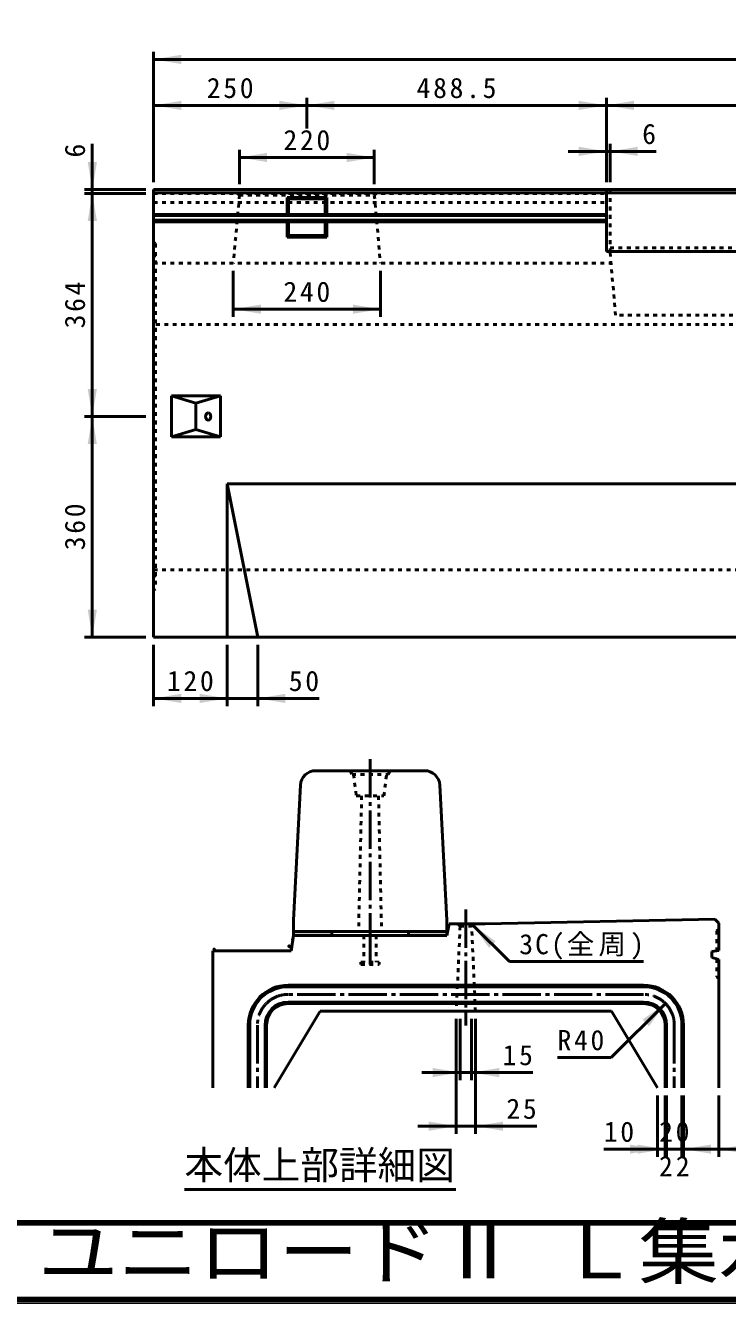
# Model space of a CAD drawing. Units: millimetres, scale not verified. Extents: x 100 to 4105, y 100 to 2870.
# Drawn here: x 2095 to 3011, y 100 to 1768 of the extents above; entities that cross this region are included whole.
import ezdxf
from ezdxf.enums import TextEntityAlignment as Align

# ---------------------------------------------------------------- set-up
doc = ezdxf.new("R2010")
doc.units = ezdxf.units.MM
doc.header["$LTSCALE"] = 5
doc.linetypes.add('USER1', pattern=[2.2, 1, -1.2])
doc.linetypes.add('USER2', pattern=[13.4, 10, -1.2, 1, -1.2])
doc.layers.add('V-nasSTD', color=7, linetype='Continuous', lineweight=50)
doc.styles.add('ＭＳ ゴシック', font='')
doc.styles.get('ＭＳ ゴシック').set_extended_font_data('MS Gothic')

msp = doc.modelspace()

# ---------------------------------------------------------------- hatches: boundary and pattern name
at = {"layer": 'V-nasSTD'}
for points in [[(2297.746, 1729.686), (2261.746, 1723.686), (2297.746, 1717.686)], [(2297.746, 1669.686), (2261.746, 1663.686), (2297.746, 1657.686)], [(2425.746, 1657.686), (2461.746, 1663.686), (2425.746, 1669.686)], [(2497.746, 1669.686), (2461.746, 1663.686), (2497.746, 1657.686)], [(2816.546, 1657.686), (2852.546, 1663.686), (2816.546, 1669.686)], [(2888.546, 1669.686), (2852.546, 1663.686), (2888.546, 1657.686)], [(2409.746, 1601.686), (2373.746, 1595.686), (2409.746, 1589.686)], [(2513.746, 1589.686), (2549.746, 1595.686), (2513.746, 1601.686)], [(2816.546, 1597.686), (2852.546, 1603.686), (2816.546, 1609.686)], [(2893.346, 1609.686), (2857.346, 1603.686), (2893.346, 1597.686)], [(2175.746, 1589.686), (2181.746, 1553.686), (2187.746, 1589.686)], [(2187.746, 1512.886), (2181.746, 1548.886), (2175.746, 1512.886)], [(2401.746, 1403.686), (2365.746, 1397.686), (2401.746, 1391.686)], [(2521.746, 1391.686), (2557.746, 1397.686), (2521.746, 1403.686)], [(2175.746, 1293.686), (2181.746, 1257.686), (2187.746, 1293.686)], [(2187.746, 1221.686), (2181.746, 1257.686), (2175.746, 1221.686)], [(2175.746, 1005.686), (2181.746, 969.686), (2187.746, 1005.686)], [(2297.746, 895.686), (2261.746, 889.686), (2297.746, 883.686)], [(2321.746, 883.686), (2357.746, 889.686), (2321.746, 895.686)], [(2433.746, 895.686), (2397.746, 889.686), (2433.746, 883.686)], [(2494.211, 580.364), (2494.211, 585.364), (2444.211, 585.364), (2444.211, 580.364)], [(2644.211, 580.364), (2644.211, 585.364), (2594.211, 585.364), (2594.211, 580.364)], [(2707.909, 572.651), (2678.211, 593.864), (2699.424, 564.165)], [(2908.282, 461.95), (2929.495, 491.648), (2899.797, 470.435)], [(2625.711, 395.364), (2661.711, 401.364), (2625.711, 407.364)], [(2712.711, 407.364), (2676.711, 401.364), (2712.711, 395.364)], [(2620.711, 325.364), (2656.711, 331.364), (2620.711, 337.364)], [(2717.711, 337.364), (2681.711, 331.364), (2717.711, 325.364)], [(2883.211, 295.364), (2919.211, 301.364), (2883.211, 307.364)], [(2893.211, 295.364), (2929.211, 301.364), (2893.211, 307.364)], [(2989.211, 307.364), (2953.211, 301.364), (2989.211, 295.364)], [(3035.211, 307.364), (2999.211, 301.364), (3035.211, 295.364)]]:
    msp.add_hatch(color=256, dxfattribs=at).paths.add_polyline_path(points)

# ---------------------------------------------------------------- linework, layer by layer
for p, q in [((2261.746, 1563.686), (2261.746, 1733.686)), ((2261.746, 1723.686), (3861.746, 1723.686)), ((2461.746, 1633.686), (2461.746, 1673.686)), ((2852.546, 1563.686), (2852.546, 1673.686)), ((2261.746, 1663.686), (2461.746, 1663.686)), ((2461.746, 1663.686), (2852.546, 1663.686)), ((2852.546, 1663.686), (3270.946, 1663.686)), ((2181.746, 1613.686), (2181.746, 1553.686)), ((2373.746, 1560.686), (2373.746, 1605.686)), ((2549.746, 1560.686), (2549.746, 1605.686)), ((2802.546, 1603.686), (2852.546, 1603.686)), ((2852.546, 1603.686), (2857.346, 1603.686)), ((2857.346, 1563.686), (2857.346, 1613.686)), ((2917.346, 1603.686), (2857.346, 1603.686)), ((2373.746, 1595.686), (2549.746, 1595.686)), ((2251.746, 1553.686), (2171.746, 1553.686)), ((2181.746, 1548.886), (2181.746, 1553.686)), ((2261.746, 1553.686), (2261.746, 969.686)), ((2261.746, 1553.686), (2852.546, 1553.686)), ((2852.546, 1553.686), (2852.546, 1472.886)), ((2852.546, 1553.686), (3270.946, 1553.686)), ((2251.746, 1548.886), (2171.746, 1548.886)), ((2181.746, 1257.686), (2181.746, 1548.886)), ((2261.746, 1549.686), (2852.546, 1549.686)), ((2435.906, 1543.526), (2487.586, 1543.526)), ((2435.906, 1543.526), (2437.746, 1541.686)), ((2435.906, 1543.526), (2435.906, 1521.286)), ((2437.746, 1541.686), (2485.746, 1541.686)), ((2437.746, 1541.686), (2437.746, 1521.286)), ((2485.746, 1541.686), (2487.586, 1543.526)), ((2485.746, 1541.686), (2485.746, 1521.286)), ((2487.586, 1543.526), (2487.586, 1521.286)), ((2852.546, 1549.766), (3061.746, 1549.766)), ((2261.746, 1521.286), (2852.546, 1521.286)), ((2261.746, 1520.086), (2852.546, 1520.086)), ((2261.746, 1513.686), (2852.546, 1513.686)), ((2261.746, 1511.686), (2852.546, 1511.686)), ((2435.906, 1511.686), (2435.906, 1491.846)), ((2437.746, 1511.686), (2437.746, 1493.686)), ((2485.746, 1511.686), (2485.746, 1493.686)), ((2487.586, 1511.686), (2487.586, 1491.846)), ((2435.906, 1491.846), (2437.746, 1493.686)), ((2435.906, 1491.846), (2487.586, 1491.846)), ((2437.746, 1493.686), (2485.746, 1493.686)), ((2485.746, 1493.686), (2487.586, 1491.846)), ((3270.783, 1472.886), (2852.546, 1472.886)), ((2365.746, 1447.686), (2365.746, 1387.686)), ((2557.746, 1447.686), (2557.746, 1387.686)), ((2365.746, 1397.686), (2557.746, 1397.686)), ((2284.946, 1284.486), (2284.946, 1230.886)), ((2284.946, 1284.486), (2348.946, 1284.486)), ((2284.946, 1284.486), (2316.946, 1274.886)), ((2316.946, 1274.886), (2348.946, 1284.486)), ((2348.946, 1284.486), (2348.946, 1230.886)), ((2316.946, 1274.886), (2316.946, 1240.486)), ((2251.746, 1257.686), (2171.746, 1257.686)), ((2181.746, 969.686), (2181.746, 1257.686)), ((2284.946, 1230.886), (2316.946, 1240.486)), ((2316.946, 1240.486), (2348.946, 1230.886)), ((2284.946, 1230.886), (2348.946, 1230.886)), ((2357.746, 1169.686), (2357.746, 969.686)), ((2357.746, 1169.686), (3061.746, 1169.686)), ((2357.746, 1169.686), (2397.746, 969.686)), ((2251.746, 969.686), (2171.746, 969.686)), ((2261.746, 969.686), (3861.746, 969.686)), ((2261.746, 959.686), (2261.746, 879.686)), ((2357.746, 959.686), (2357.746, 879.686)), ((2397.746, 959.686), (2397.746, 879.686)), ((2261.746, 889.686), (2357.746, 889.686)), ((2357.746, 889.686), (2397.746, 889.686)), ((2477.746, 889.686), (2397.746, 889.686)), ((2473.212, 795.364), (2615.21, 795.364)), ((2453.238, 776.388), (2444.211, 600.364)), ((2644.211, 600.364), (2635.184, 776.388)), ((2694.211, 595.364), (2994.211, 601.364)), ((2994.211, 601.364), (2999.211, 596.364)), ((2444.211, 600.364), (2444.211, 585.364)), ((2444.211, 585.364), (2444.211, 580.364)), ((2444.211, 585.364), (2644.211, 585.364)), ((2494.211, 585.364), (2494.211, 580.364)), ((2594.211, 585.364), (2594.211, 580.364)), ((2644.211, 600.364), (2644.211, 585.364)), ((2644.211, 580.364), (2647.211, 595.364)), ((2644.211, 585.364), (2644.211, 580.364)), ((2647.211, 595.364), (2694.211, 595.364)), ((2678.211, 593.864), (2725.922, 546.153)), ((2999.211, 560.864), (2999.211, 596.364)), ((2444.211, 580.364), (2441.211, 560.364)), ((2444.211, 580.364), (2441.211, 560.364)), ((2444.211, 580.364), (2644.211, 580.364)), ((2339.211, 381.364), (2339.211, 560.364)), ((2339.211, 560.364), (2441.211, 560.364)), ((2441.211, 560.364), (2339.211, 560.364)), ((2339.211, 560.364), (2339.211, 381.364)), ((2990.211, 559.364), (2999.211, 560.864)), ((2990.211, 551.364), (2990.211, 559.364)), ((2999.211, 548.864), (2990.211, 551.364)), ((2900.922, 546.153), (2725.922, 546.153)), ((2999.211, 381.364), (2999.211, 548.864)), ((2901.211, 515.364), (2437.211, 515.364)), ((2901.211, 513.364), (2437.211, 513.364)), ((2901.211, 493.364), (2437.211, 493.364)), ((2901.211, 491.364), (2437.211, 491.364)), ((2858.785, 420.938), (2929.495, 491.648)), ((2479.211, 481.364), (2419.211, 381.364)), ((2479.211, 481.364), (2859.211, 481.364)), ((2656.711, 471.364), (2656.711, 321.364)), ((2661.711, 471.364), (2661.711, 391.364)), ((2676.711, 471.364), (2676.711, 391.364)), ((2681.711, 471.364), (2681.711, 321.364)), ((2859.211, 481.364), (2919.211, 381.364)), ((2385.211, 463.364), (2385.211, 381.364)), ((2387.211, 381.364), (2387.211, 463.364)), ((2407.211, 381.364), (2407.211, 463.364)), ((2409.211, 381.364), (2409.211, 463.364)), ((2929.211, 381.364), (2929.211, 463.364)), ((2931.211, 381.364), (2931.211, 463.364)), ((2951.211, 381.364), (2951.211, 463.364)), ((2953.211, 463.364), (2953.211, 381.364)), ((2858.785, 420.938), (2788.785, 420.938)), ((2611.711, 401.364), (2661.711, 401.364)), ((2661.711, 401.364), (2676.711, 401.364)), ((2756.711, 401.364), (2676.711, 401.364)), ((2919.211, 371.364), (2919.211, 291.364)), ((2929.211, 371.364), (2929.211, 291.364)), ((2931.211, 371.364), (2931.211, 291.364)), ((2951.211, 371.364), (2951.211, 291.364)), ((2953.211, 371.364), (2953.211, 291.364)), ((2999.211, 371.364), (2999.211, 291.364)), ((2606.711, 331.364), (2656.711, 331.364)), ((2656.711, 331.364), (2681.711, 331.364)), ((2761.711, 331.364), (2681.711, 331.364)), ((2849.211, 301.364), (2919.211, 301.364)), ((2919.211, 301.364), (2929.211, 301.364)), ((2929.211, 301.364), (2931.211, 301.364)), ((2931.211, 301.364), (2951.211, 301.364)), ((2951.211, 301.364), (2953.211, 301.364)), ((2953.211, 301.364), (2999.211, 301.364)), ((3079.211, 301.364), (2999.211, 301.364)), ((2301.945, 248.713), (2655.955, 248.713))]:
    msp.add_line(p, q, dxfattribs=at)
at = {"layer": 'V-nasSTD', "linetype": 'USER1'}
for p, q in [((2857.346, 1553.686), (2857.346, 1472.886)), ((2261.746, 1548.886), (2852.546, 1548.886)), ((2261.746, 1536.886), (2852.546, 1536.886)), ((2373.746, 1546.486), (2365.746, 1457.686)), ((2373.746, 1546.486), (2371.346, 1548.886)), ((2373.746, 1546.486), (2549.746, 1546.486)), ((2549.746, 1546.486), (2552.146, 1548.886)), ((2549.746, 1546.486), (2557.746, 1457.686)), ((2261.746, 1484.886), (2264.146, 1483.286)), ((2264.146, 1483.286), (2264.146, 1032.086)), ((2857.346, 1477.686), (3061.746, 1477.686)), ((2864.464, 1389.839), (2857.346, 1472.886)), ((2261.746, 1465.686), (2264.146, 1467.286)), ((2261.746, 1457.686), (2858.649, 1457.686)), ((3061.746, 1389.839), (2864.464, 1389.839)), ((3061.746, 1377.686), (2261.746, 1377.686)), ((2261.746, 1057.686), (3061.746, 1057.686)), ((2261.746, 1049.686), (2264.146, 1048.086)), ((2261.746, 1030.486), (2264.146, 1032.086)), ((2518.211, 795.364), (2520.711, 790.364)), ((2520.711, 790.364), (2567.711, 790.364)), ((2522.711, 790.364), (2526.211, 762.364)), ((2562.211, 762.364), (2565.711, 790.364)), ((2567.711, 790.364), (2570.211, 795.364)), ((2526.211, 762.364), (2562.211, 762.364)), ((2533.211, 762.364), (2529.211, 585.364)), ((2555.211, 762.364), (2559.211, 585.364)), ((2661.711, 592.364), (2656.711, 481.364)), ((2661.711, 592.364), (2658.711, 595.364)), ((2661.711, 592.364), (2676.711, 592.364)), ((2676.711, 592.364), (2679.711, 595.364)), ((2681.711, 481.364), (2676.711, 592.364)), ((2996.911, 586.364), (2999.211, 588.664)), ((2996.911, 586.364), (2996.911, 560.481)), ((2536.233, 580.364), (2536.233, 545.364)), ((2552.233, 580.364), (2552.233, 545.364)), ((2532.233, 545.364), (2556.233, 545.364)), ((2532.233, 545.364), (2532.233, 542.364)), ((2532.233, 542.364), (2556.233, 542.364)), ((2556.233, 545.364), (2556.233, 542.364)), ((2996.911, 549.503), (2996.911, 526.364)), ((2996.911, 526.364), (2999.211, 524.064))]:
    msp.add_line(p, q, dxfattribs=at)
at = {"layer": 'V-nasSTD', "linetype": 'USER2'}
for p, q in [((2544.211, 810.364), (2544.211, 570.364)), ((2669.211, 614.114), (2669.211, 462.614)), ((2544.211, 587.364), (2544.211, 542.364)), ((2901.211, 503.364), (2437.211, 503.364)), ((2397.211, 463.364), (2397.211, 381.364)), ((2941.211, 463.364), (2941.211, 381.364))]:
    msp.add_line(p, q, dxfattribs=at)
at = {"layer": 'V-nasSTD', "lineweight": 100}
for p, q in [((105, 205), (4100, 205)), ((105, 105), (4100, 105))]:
    msp.add_line(p, q, dxfattribs=at)
at = {"layer": 'V-nasSTD', "lineweight": 13}
msp.add_lwpolyline([(100, 100), (100, 2870), (4105, 2870), (4105, 100)], close=True, dxfattribs=at)
at = {"layer": 'V-nasSTD'}
for centre, radius in [((2443.121, 575.445), 0.2), ((2340.767, 562.187), 0.375), ((2438.524, 566.253), 0.45), ((2440.999, 563.778), 0.15)]:
    msp.add_circle(centre, radius, dxfattribs=at)
for centre, radius, start, end in [((2473.212, 775.364), 20, 90, 177.06433), ((2615.21, 775.364), 20, 2.93567, 90), ((2437.211, 463.364), 52, 90, 180), ((2437.211, 463.364), 50, 90, 180), ((2901.211, 463.364), 52, 0, 90), ((2901.211, 463.364), 50, 0, 90), ((2437.211, 463.364), 30, 90, 180), ((2437.211, 463.364), 28, 90, 180), ((2901.211, 463.364), 30, 0, 90), ((2901.211, 463.364), 28, 0, 90)]:
    msp.add_arc(centre, radius, start, end, dxfattribs=at)
at = {"layer": 'V-nasSTD', "linetype": 'USER2'}
for centre, start, end in [((2437.211, 463.364), 90, 180), ((2901.211, 463.364), 0, 90)]:
    msp.add_arc(centre, 40, start, end, dxfattribs=at)
at = {"layer": 'V-nasSTD'}
msp.add_ellipse((2332.946, 1257.686), major_axis=(0, 4.8), ratio=0.707107, dxfattribs=at)

# ---------------------------------------------------------------- texts
at = {"layer": 'V-nasSTD', "style": 'ＭＳ ゴシック'}
for s, height, p in [('6', 26.39, (2899.346, 1639.686)), ('本体上部詳細図', 36.95, (2301.945, 299.113)), ('2', 26.39, (2921.211, 292.364)), ('2', 26.39, (2943.211, 292.364))]:
    msp.add_text(s, height=height, dxfattribs=at).set_placement(p, align=Align.TOP_LEFT)
msp.add_text('6', height=26.39, rotation=90, dxfattribs=at).set_placement((2145.746, 1595.686), align=Align.TOP_LEFT)
at = {"layer": 'V-nasSTD', "style": 'ＭＳ ゴシック', "width": 1.1}
msp.add_text('ユニロードⅡ Ｌ集水', height=69.65, dxfattribs=at).set_placement((2111, 202.47), align=Align.TOP_LEFT)
at = {"layer": 'V-nasSTD', "char_height": 26.39, "attachment_point": 1, "style": 'ＭＳ ゴシック'}
for s, insert in [('\\T1.2;250', (2331.146, 1699.686)), ('\\T1.2;488.5', (2604.946, 1699.686)), ('\\T1.2;220', (2431.146, 1631.686)), ('\\T1.2;240', (2431.146, 1433.686)), ('\\T1.2;120', (2279.146, 925.686)), ('\\T1.2;50', (2438.146, 925.683)), ('\\T1.15;3C(全周)', (2738.922, 582.153)), ('\\T1.2;R40', (2788.785, 456.938)), ('\\T1.2;15', (2717.111, 437.364)), ('\\T1.2;25', (2722.111, 367.364)), ('\\T1.2;10', (2849.211, 337.364)), ('\\T1.2;20', (2921.411, 337.364))]:
    msp.add_mtext(s, dxfattribs=dict(at, insert=insert))
at = {"layer": 'V-nasSTD', "char_height": 26.39, "attachment_point": 1, "rotation": 90, "style": 'ＭＳ ゴシック'}
for s, insert in [('\\T1.2;364', (2145.746, 1372.686)), ('\\T1.2;360', (2145.746, 1083.086))]:
    msp.add_mtext(s, dxfattribs=dict(at, insert=insert))

doc.saveas('drawing.dxf')
